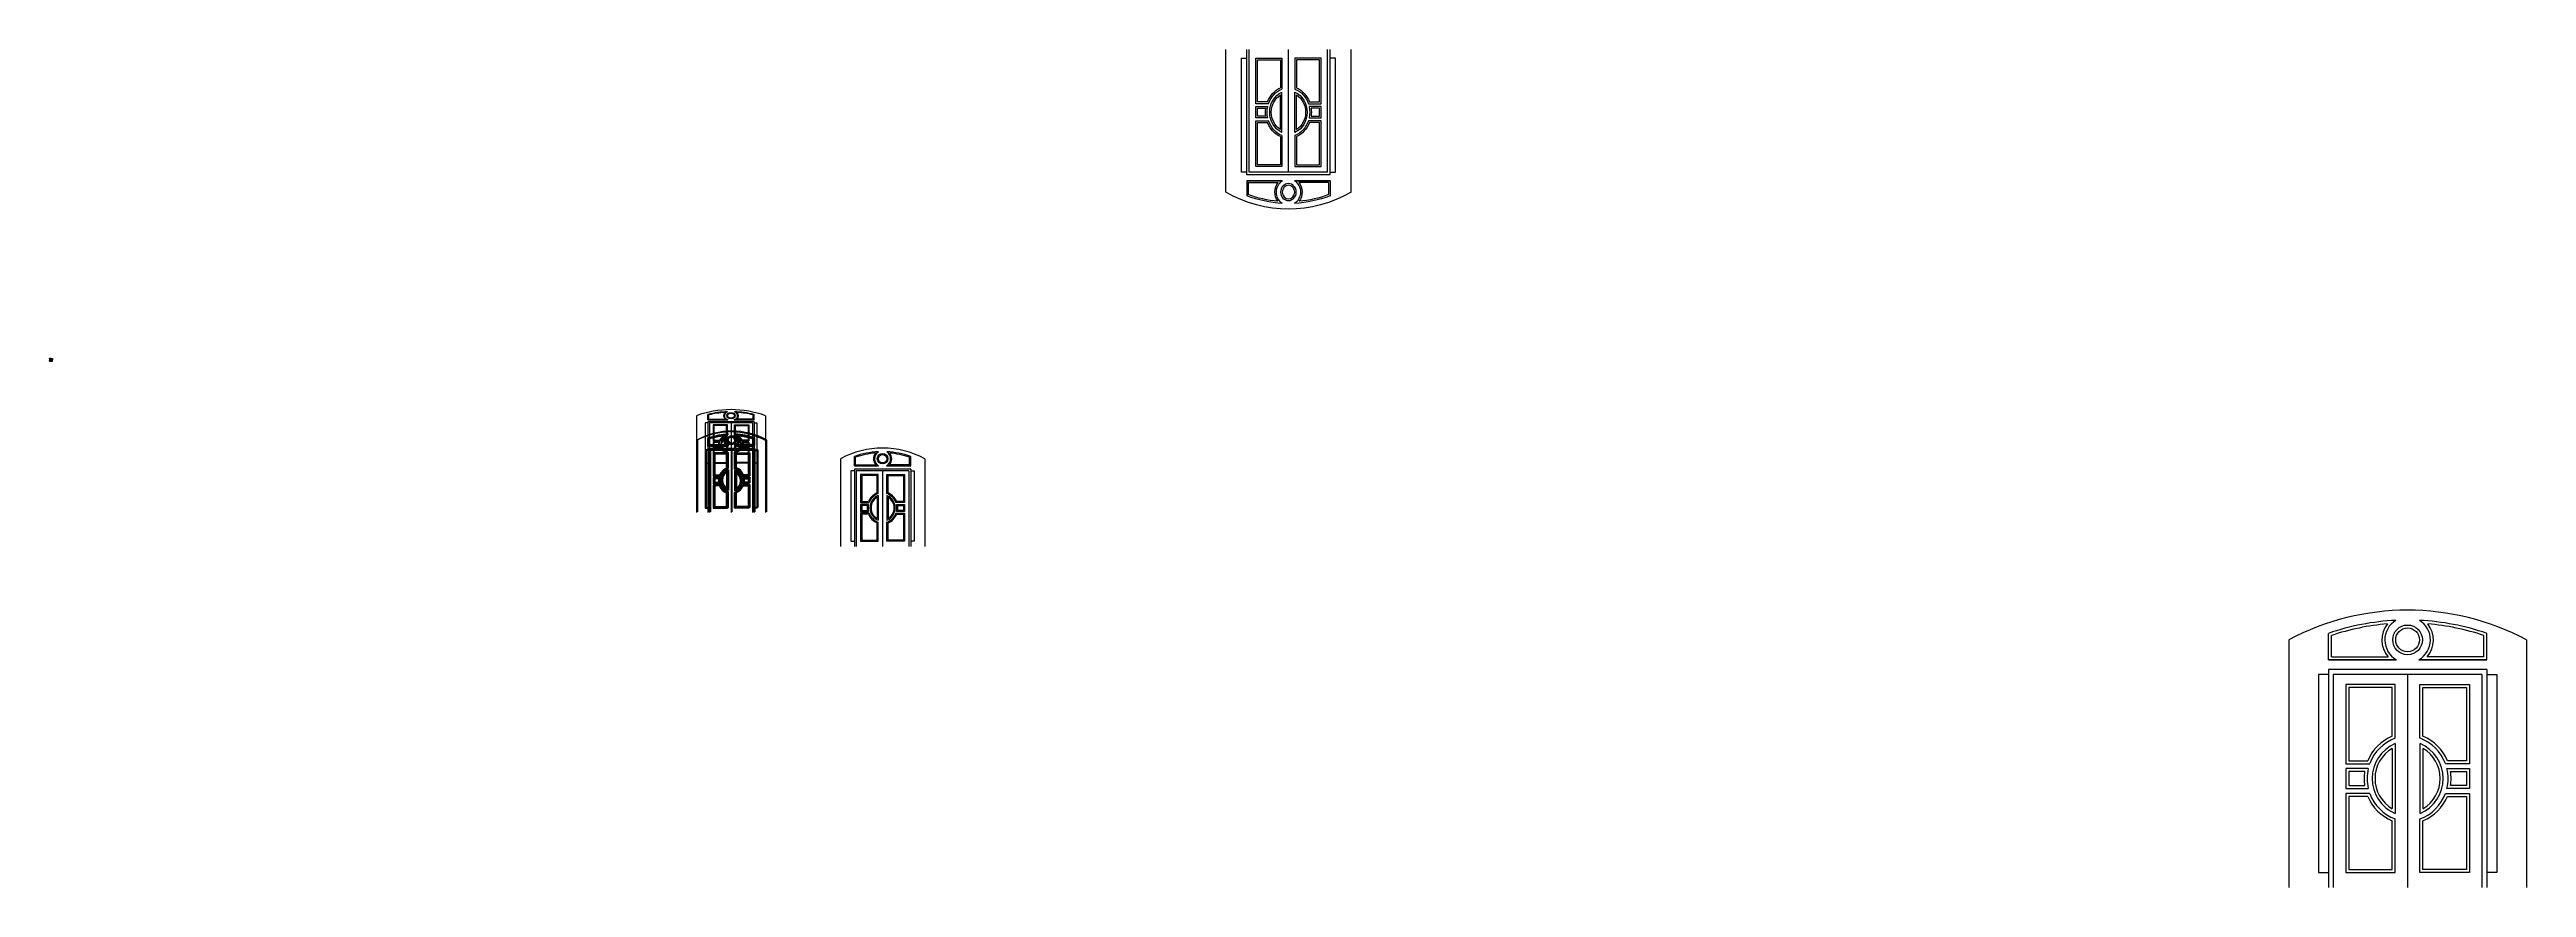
# Model space of a CAD drawing. Header units: millimetres. Extents: x 869 to 266585, y -57043 to 32846.
import ezdxf

# ---------------------------------------------------------------- set-up
doc = ezdxf.new("R2010")
doc.units = ezdxf.units.MM
doc.layers.add('Elevation', color=192, linetype='Continuous')
doc.layers.add('Windows', color=242, linetype='Continuous')

# ---------------------------------------------------------------- blocks, each defined once
blk = doc.blocks.new('A$C4279110E')
for p, q in [((400, 2300), (400, 2566)), ((430, 2330), (430, 2544)), ((1970, 2330), (1970, 2544)), ((2000, 2300), (2000, 2566)), ((0, 2500), (0, 0)), ((1086, 2300), (400, 2300)), ((400, 2300), (1086, 2300)), ((430, 2330), (1003, 2330)), ((2000, 2300), (1314, 2300)), ((1314, 2300), (2000, 2300)), ((1970, 2330), (1397, 2330)), ((2400, 2500), (2400, 0)), ((400, 2150), (300, 2150)), ((300, 2150), (300, 150)), ((400, 2200), (400, 0)), ((2000, 2200), (400, 2200)), ((450, 2150), (450, 0)), ((1950, 2150), (450, 2150)), ((575, 2050), (575, 1250)), ((1075, 2050), (575, 2050)), ((605, 2020), (605, 1280)), ((1045, 2020), (605, 2020)), ((1045, 1527), (1045, 2020)), ((1075, 1507), (1075, 2050)), ((1200, 2150), (1200, 0)), ((1325, 1507), (1325, 2050)), ((1325, 2050), (1825, 2050)), ((1355, 1527), (1355, 2020)), ((1355, 2020), (1795, 2020)), ((1795, 2020), (1795, 1280)), ((1825, 2050), (1825, 1250)), ((1950, 2150), (1950, 0)), ((2000, 2200), (2000, 0)), ((2000, 2150), (2100, 2150)), ((2100, 2150), (2100, 150)), ((605, 1280), (798, 1280)), ((1045, 1404), (1045, 796)), ((1075, 1453), (1075, 747)), ((1325, 1453), (1325, 747)), ((1355, 1404), (1355, 796)), ((1795, 1280), (1602, 1280)), ((575, 1250), (818, 1250)), ((575, 1200), (575, 1000)), ((803, 1200), (575, 1200)), ((605, 1170), (605, 1030)), ((767, 1170), (605, 1170)), ((605, 1030), (767, 1030)), ((1825, 1250), (1582, 1250)), ((1597, 1200), (1825, 1200)), ((1633, 1170), (1795, 1170)), ((1795, 1030), (1633, 1030)), ((1795, 1170), (1795, 1030)), ((1825, 1200), (1825, 1000)), ((575, 1000), (803, 1000)), ((818, 950), (575, 950)), ((575, 950), (575, 150)), ((798, 920), (605, 920)), ((605, 920), (605, 180)), ((1582, 950), (1825, 950)), ((1825, 1000), (1597, 1000)), ((1602, 920), (1795, 920)), ((1795, 920), (1795, 180)), ((1825, 950), (1825, 150)), ((1045, 180), (1045, 673)), ((1075, 150), (1075, 693)), ((1325, 150), (1325, 693)), ((1355, 180), (1355, 673)), ((300, 150), (400, 150)), ((575, 150), (1075, 150)), ((605, 180), (1045, 180)), ((1825, 150), (1325, 150)), ((1795, 180), (1355, 180)), ((2100, 150), (2000, 150))]:
    blk.add_line(p, q)
for radius in [150, 120]:
    blk.add_circle((1200, 2500), radius)
for centre, radius, start, end in [((1200, 250), 2550, 61.9275, 118.0725), ((1200, 250), 2450, 92.772, 109.0583), ((1200, 250), 2420, 94.8318, 108.553), ((1200, 2500), 260, 141.6277, 220.8322), ((1200, 2500), 230, 121.0073, 240.4082), ((1200, 2500), 230, 299.5918, 58.9927), ((1200, 250), 2450, 70.9417, 87.228), ((1200, 2500), 260, 319.1678, 38.3723), ((1200, 250), 2420, 71.447, 85.1682), ((1225, 1100), 464, 112.847, 157.153), ((1225, 1100), 434, 110.2395, 159.7604), ((1175, 1100), 434, 20.2396, 69.7605), ((1175, 1100), 464, 22.847, 67.153), ((1225, 1100), 384, 113.0191, 246.9809), ((1225, 1100), 354, 120.6012, 239.3988), ((1175, 1100), 384, 293.0191, 66.9809), ((1175, 1100), 354, 300.6012, 59.3988), ((1225, 1100), 464, 171.3154, 188.6846), ((1225, 1100), 434, 166.6658, 193.3342), ((1175, 1100), 434, 346.6658, 13.3342), ((1175, 1100), 464, 351.3154, 8.6846), ((1225, 1100), 464, 202.847, 247.153), ((1225, 1100), 434, 200.2396, 249.7605), ((1175, 1100), 434, 290.2395, 339.7604), ((1175, 1100), 464, 292.847, 337.153)]:
    blk.add_arc(centre, radius, start, end)
blk = doc.blocks.new('A$C84b081fe')
blk.add_blockref('A$C4279110E', (0, 0))
blk = doc.blocks.new('7')
at = {"layer": 'Elevation', "xscale": 0.025714285714293, "yscale": 0.025714285714293, "zscale": 0.025714285714293}
blk.add_blockref('A$C84b081fe', (583.47, -138.06), dxfattribs=at)
blk = doc.blocks.new('A$C58C77591')
for p, q in [((0, 0), (0, 2020)), ((0, 2020), (1339, 2020)), ((20, 0), (20, 2000)), ((20, 2000), (1319, 2000)), ((84, 701), (84, 1814)), ((84, 82), (84, 500)), ((598, 82), (84, 82)), ((104, 708), (104, 1786)), ((104, 102), (104, 476)), ((578, 102), (104, 102)), ((134, 721), (134, 1750)), ((134, 132), (134, 445)), ((548, 132), (134, 132)), ((548, 1850), (548, 903)), ((548, 554), (548, 132)), ((578, 1868), (578, 894)), ((578, 578), (578, 102)), ((598, 1883), (598, 888)), ((598, 599), (598, 82)), ((670, 1999), (670, 0)), ((742, 1883), (742, 888)), ((742, 599), (742, 82)), ((742, 82), (1255, 82)), ((762, 1868), (762, 894)), ((762, 578), (762, 102)), ((762, 102), (1235, 102)), ((792, 1850), (792, 903)), ((792, 554), (792, 132)), ((792, 132), (1205, 132)), ((1205, 721), (1205, 1750)), ((1205, 132), (1205, 445)), ((1235, 708), (1235, 1786)), ((1235, 102), (1235, 476)), ((1255, 701), (1255, 1814)), ((1255, 82), (1255, 500)), ((1319, 2000), (1319, 0)), ((1339, 2020), (1339, 0))]:
    blk.add_line(p, q)
for centre, radius, start, end in [((188, 2102), 307, 250.2517646, 297.5915227), ((169, 765), 106, 217.1430455, 358.8876543), ((125, 693), 197, 258.0150137, 329.8828962), ((188, 2102), 327, 255.1709549, 298.3738305), ((169, 765), 86.2, 221.4030437, 18.7560344), ((125, 693), 217, 264.4642478, 330.0637041), ((188, 2102), 357, 261.3586624, 299.4610187), ((169, 765), 56.2, 231.9223197, 18.7560344), ((125, 693), 247, 272.0966436, 330.311752), ((250, 793), 30, 67.2267946, 198.7560344), ((354, 1039), 267, 247.2267946, 326.8924816), ((354, 1039), 237, 247.2267946, 324.7964443), ((354, 1039), 287, 254.0619564, 328.0981791), ((455, 514), 178, 65.1658598, 153.6085056), ((455, 514), 158, 71.0587174, 153.8313423), ((612, 1610), 358, 101.1784922, 142.0122077), ((455, 514), 128, 80.2207285, 154.234856), ((612, 1610), 338, 105.2875156, 142.7229008), ((612, 1610), 308, 110.5820066, 143.8711985), ((584, 655), 108, 187.6117462, 250.4038755), ((610, 1950), 119, 205.935579, 238.0634664), ((584, 655), 77.5, 173.2925534, 265.5169352), ((610, 1950), 88.7, 189.2113054, 248.30702), ((584, 655), 57.5, 158.4350149, 284.0280625), ((610, 1950), 68.7, 170.8012203, 259.2769244), ((729, 1950), 68.7, 280.7230756, 9.1987797), ((986, 1039), 287, 211.9018209, 285.9380436), ((756, 655), 57.5, 255.9719375, 21.5649851), ((729, 1950), 88.7, 291.69298, 350.7886946), ((986, 1039), 267, 213.1075184, 292.7732054), ((756, 655), 77.5, 274.4830648, 6.7074466), ((729, 1950), 119, 301.9365336, 334.064421), ((986, 1039), 237, 215.2035557, 292.7732054), ((756, 655), 108, 289.5961245, 352.3882538), ((727, 1610), 358, 37.9877923, 78.8215078), ((884, 514), 178, 26.3914944, 114.8341402), ((727, 1610), 338, 37.2770992, 74.7124844), ((884, 514), 158, 26.1686577, 108.9412826), ((727, 1610), 308, 36.1288015, 69.4179934), ((884, 514), 128, 25.765144, 99.7792715), ((1152, 2102), 357, 240.5389813, 278.6413376), ((1152, 2102), 327, 241.6261695, 284.8290451), ((1214, 693), 247, 209.688248, 267.9033564), ((1152, 2102), 307, 242.4084773, 289.7482354), ((1214, 693), 217, 209.9362959, 275.5357522), ((1214, 693), 197, 210.1171038, 281.9849863), ((1171, 765), 106, 181.1123457, 322.8569545), ((1089, 793), 30, 341.2439656, 112.7732054), ((1171, 765), 86.2, 161.2439656, 318.5969563), ((1171, 765), 56.2, 161.2439656, 308.0776803)]:
    blk.add_arc(centre, radius, start, end)

msp = doc.modelspace()

# ---------------------------------------------------------------- hatches: boundary and pattern name
at = {"layer": 'Elevation'}
h = msp.add_hatch(dxfattribs=at)
h.set_pattern_fill('NET3', color=256, scale=12)
h.paths.add_polyline_path([(869, -424), (1025, -424), (1025, -448), (869, -448)])

# ---------------------------------------------------------------- linework, layer by layer
for p, q in [((869, -316), (869, -280)), ((869, -280), (869, -280)), ((869, -280), (1025, -280)), ((869, -316), (869, -448)), ((869, -316), (1169, -316)), ((869, -424), (1025, -424)), ((869, -448), (1169, -448)), ((869, -448), (869, -496)), ((869, -496), (1169, -496)), ((869, -580), (869, -496)), ((869, -580), (869, -496)), ((869, -580), (1169, -580)), ((869, -590), (869, -580)), ((869, -590), (1169, -590)), ((869, -600), (869, -590)), ((869, -600), (1169, -600)), ((883, -424), (883, -316)), ((883, -496), (883, -448)), ((883, -580), (883, -496)), ((943, -513), (943, -496)), ((943, -496), (943, -513)), ((943, -513), (943, -580)), ((994, -600), (978, -611)), ((994, -644), (994, -600)), ((1010, -608), (994, -600)), ((1003, -448), (1169, -448)), ((1003, -580), (1003, -496)), ((1025, -280), (1025, -316)), ((1025, -316), (1025, -496)), ((1082, -340), (1082, -412)), ((1082, -340), (1143, -340)), ((1082, -412), (1143, -412)), ((1082, -472), (1082, -496)), ((1082, -472), (1142, -472)), ((1084, -342), (1084, -410)), ((1084, -342), (1111, -342)), ((1084, -410), (1111, -410)), ((1084, -474), (1084, -494)), ((1084, -474), (1111, -474)), ((1084, -494), (1111, -494)), ((1111, -342), (1111, -410)), ((1111, -474), (1111, -496)), ((1113, -342), (1113, -410)), ((1113, -342), (1141, -342)), ((1113, -410), (1141, -410)), ((1113, -474), (1113, -496)), ((1113, -474), (1140, -474)), ((1113, -494), (1140, -494)), ((1140, -474), (1140, -494)), ((1141, -342), (1141, -410)), ((1142, -472), (1142, -496)), ((1143, -340), (1143, -412)), ((1169, -316), (1169, -448)), ((1169, -580), (1169, -448)), ((1169, -590), (1169, -580)), ((1169, -600), (1169, -585))]:
    msp.add_line(p, q, dxfattribs=at)
for points in [[(869, -424), (869, -424), (869, -448), (869, -448)], [(869, -424), (1025, -424), (1025, -424), (869, -424)], [(869, -424), (1025, -424), (1025, -448), (869, -448)]]:
    msp.add_lwpolyline(points, close=True, dxfattribs=at)
for centre in [(933, -538), (952, -538)]:
    msp.add_circle(centre, 9.49, dxfattribs=at)
at = {"layer": 'Windows'}
for q in [(994, -600), (1010, -608)]:
    msp.add_line((994, -600), q, dxfattribs=at)

# ---------------------------------------------------------------- block references
at = {"layer": 'Elevation'}
for name, p, xscale, yscale, zscale in [('7', (0, 0), 217.7594383063597, -237.9182506487753, 217.7594383063597), ('A$C58C77591', (968, -410), 0.0372478989623662, 0.0372478989623662, 0.0372478989623662), ('7', (218, -238), 120.0601274725378, 84, 146.5279297906103), ('7', (218, -238), 120.0601274725378, 84, 120.0601274725378), ('7', (218, -238), 120.0601274725377, 120.0601274725377, 120.0601274725377), ('7', (218, -238), 120.0601274725377, 120.0601274725377, 120.0601274725377), ('7', (218, -238), 120.0601274725377, 120.0601274725377, 120.0601274725377), ('7', (218, -238), 120.0601274725377, 120.0601274725377, 120.0601274725377), ('7', (218, -238), 120.0601274725377, 120.0601274725377, 120.0601274725377), ('7', (320, -158), 120.0601274725377, 120.0601274725377, 120.0601274725377), ('7', (218, -238), 146.5279297906103, 146.5279297906103, 146.5279297906103), ('7', (0, 0), 413.1914241786925, 413.1914241786925, 413.1914241786925)]:
    msp.add_blockref(name, p, dxfattribs=dict(at, xscale=xscale, yscale=yscale, zscale=zscale))

# ---------------------------------------------------------------- texts
at = {"layer": 'Elevation', "insert": (940, -299), "char_height": 24, "attachment_point": 5}
msp.add_mtext('OHR', dxfattribs=at)

doc.saveas('drawing.dxf')
